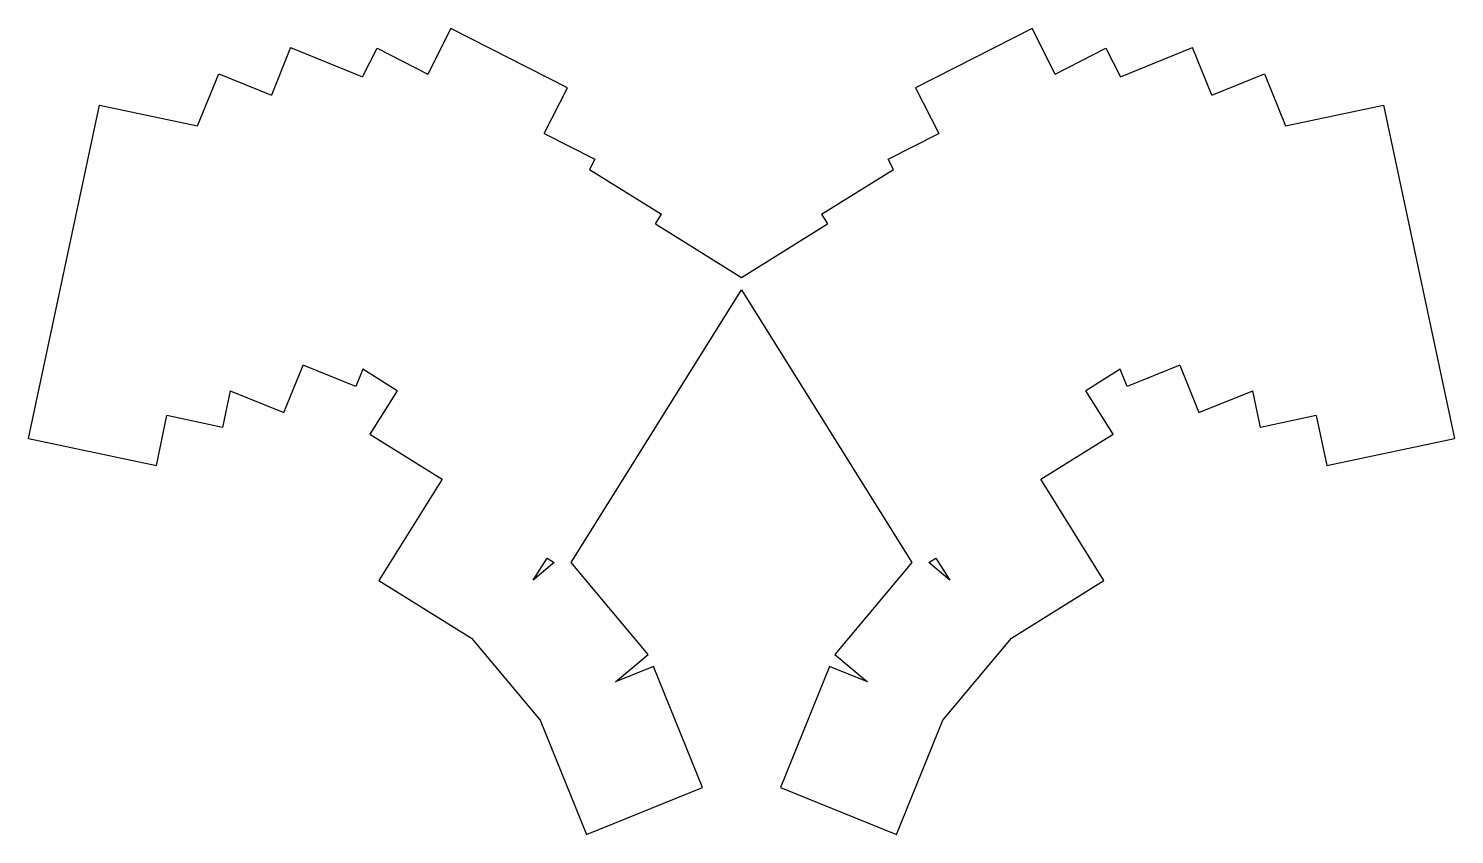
# Model space of a CAD drawing. Header units: millimetres. Extents: x 61 to 312, y -238 to -96.
import ezdxf

# ---------------------------------------------------------------- set-up
doc = ezdxf.new("R2010")
doc.units = ezdxf.units.MM

msp = doc.modelspace()

# ---------------------------------------------------------------- linework, layer by layer
for p, q in [((135.53, -96.42), (131.44, -104.44)), ((156.02, -106.86), (135.53, -96.42)), ((237.79, -96.42), (217.3, -106.86)), ((241.88, -104.44), (237.79, -96.42)), ((107.29, -99.79), (103.91, -108.13)), ((107.29, -99.79), (119.98, -104.91)), ((119.98, -104.91), (122.53, -99.9)), ((122.53, -99.9), (131.44, -104.44)), ((241.88, -104.44), (250.79, -99.9)), ((250.79, -99.9), (253.34, -104.91)), ((253.34, -104.91), (266.03, -99.79)), ((269.41, -108.13), (266.03, -99.79)), ((90.93, -113.57), (94.64, -104.39)), ((94.64, -104.39), (103.91, -108.13)), ((269.41, -108.13), (278.68, -104.39)), ((278.68, -104.39), (282.39, -113.57)), ((151.93, -114.88), (156.02, -106.86)), ((217.3, -106.86), (221.39, -114.88)), ((61.17, -168.58), (73.65, -109.89)), ((73.65, -109.89), (90.93, -113.57)), ((282.39, -113.57), (299.67, -109.89)), ((299.67, -109.89), (312.15, -168.58)), ((151.93, -114.88), (160.84, -119.42)), ((212.48, -119.42), (221.39, -114.88)), ((160.84, -119.42), (159.93, -121.21)), ((213.39, -121.21), (212.48, -119.42)), ((159.93, -121.21), (172.56, -129.11)), ((200.76, -129.11), (213.39, -121.21)), ((171.5, -130.8), (172.56, -129.11)), ((200.76, -129.11), (201.82, -130.8)), ((171.5, -130.8), (186.66, -140.27)), ((186.66, -140.27), (201.82, -130.8)), ((156.66, -190.4), (186.66, -142.4)), ((186.66, -142.4), (216.66, -190.4)), ((106.13, -164.03), (109.51, -155.69)), ((118.78, -159.43), (109.51, -155.69)), ((120, -156.4), (118.78, -159.43)), ((126.03, -160.17), (120, -156.4)), ((253.32, -156.4), (247.29, -160.17)), ((254.54, -159.43), (253.32, -156.4)), ((263.81, -155.69), (254.54, -159.43)), ((263.81, -155.69), (267.18, -164.03)), ((96.69, -160.22), (95.32, -166.64)), ((96.69, -160.22), (106.13, -164.03)), ((126.03, -160.17), (121.26, -167.8)), ((252.06, -167.8), (247.29, -160.17)), ((267.18, -164.03), (276.63, -160.22)), ((278, -166.64), (276.63, -160.22)), ((83.67, -173.36), (85.54, -164.56)), ((95.32, -166.64), (85.54, -164.56)), ((287.78, -164.56), (278, -166.64)), ((287.78, -164.56), (289.65, -173.36)), ((121.26, -167.8), (133.98, -175.75)), ((239.34, -175.75), (252.06, -167.8)), ((61.17, -168.58), (83.67, -173.36)), ((289.65, -173.36), (312.15, -168.58)), ((133.98, -175.75), (122.85, -193.56)), ((250.46, -193.56), (239.34, -175.75)), ((149.98, -193.54), (152.43, -189.63)), ((153.7, -190.43), (149.98, -193.54)), ((152.43, -189.63), (153.7, -190.43)), ((170.23, -206.58), (156.66, -190.4)), ((216.66, -190.4), (203.08, -206.58)), ((219.62, -190.43), (220.89, -189.63)), ((223.33, -193.54), (219.62, -190.43)), ((220.89, -189.63), (223.33, -193.54)), ((122.85, -193.56), (139.12, -203.72)), ((234.2, -203.72), (250.46, -193.56)), ((139.12, -203.72), (151.25, -218.18)), ((222.07, -218.18), (234.2, -203.72)), ((164.47, -211.42), (170.23, -206.58)), ((203.08, -206.58), (208.85, -211.42)), ((171.15, -208.71), (164.47, -211.42)), ((179.77, -230.04), (171.15, -208.71)), ((202.16, -208.71), (193.55, -230.04)), ((208.85, -211.42), (202.16, -208.71)), ((151.25, -218.18), (159.37, -238.28)), ((213.95, -238.28), (222.07, -218.18)), ((159.37, -238.28), (179.77, -230.04)), ((193.55, -230.04), (213.95, -238.28))]:
    msp.add_line(p, q)

doc.saveas('drawing.dxf')
